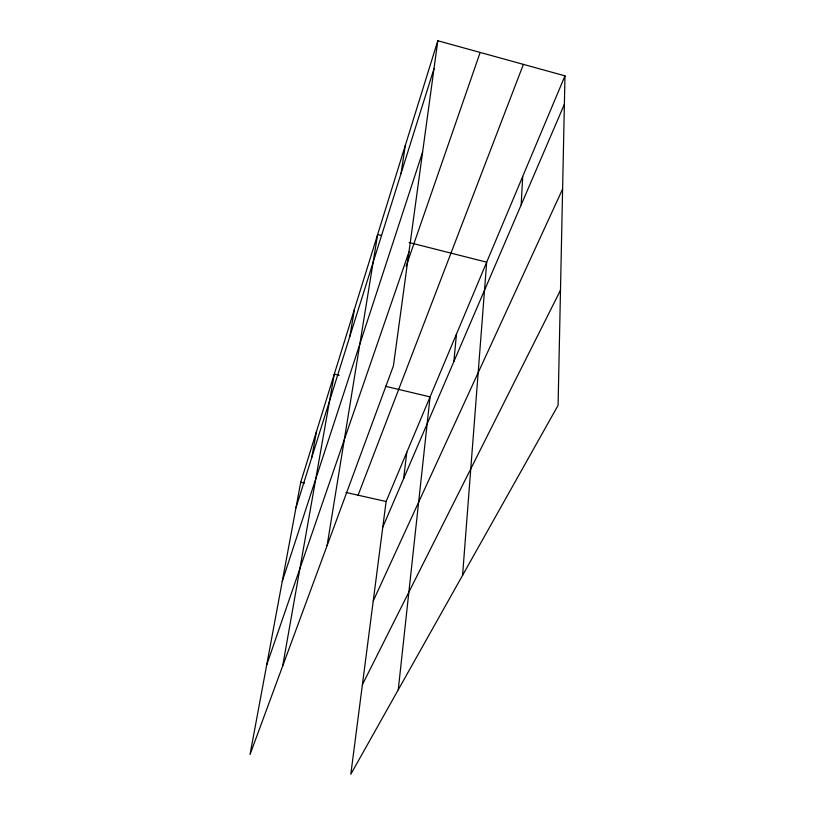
<?xml version="1.0" encoding="UTF-8"?>
<svg xmlns="http://www.w3.org/2000/svg" width="815" height="815" viewBox="0 0 815 815"><rect width="100%" height="100%" fill="white"/><g stroke="black" fill="none" stroke-linecap="round" stroke-linejoin="round"><path stroke-width="1.22" d="M564.978 75.856L558.081 405.361L350.807 774.25L386.106 501.52L564.978 75.856L437.808 40.75L300.715 482.266L250.022 754.537L393.421 365.833L437.808 40.75M521.182 204.84L522.7 176.468M462.574 575.339L486.677 262.186L409.069 242.493M453.873 361.585L456.471 334.048M398.26 689.796L430.065 396.885L385.413 386.269M403.639 478.568L406.787 452.294M401.041 173.513L405.289 145.478M327.09 545.622L377.64 234.526L381.267 235.443M349.839 336.401L354.505 309.058M282.673 666.028L334.293 374.126L339.193 375.287M311.738 457.592L316.505 431.42M295.967 507.776L433.998 68.664M282.245 581.462L422.608 152.089M266.699 664.969L408.977 251.927M406.094 266.291L480.157 52.445M358.091 495.204L523.393 64.375M382.795 527.101L564.377 104.259M373.229 600.981L562.605 189.009M362.41 684.62L560.496 290.201M300.715 482.266L304.413 483.101M345.998 492.474L386.106 501.52"/></g></svg>
